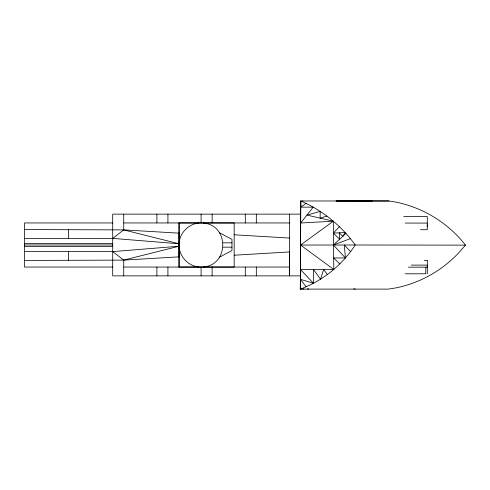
<?xml version="1.0" encoding="UTF-8"?>
<svg xmlns="http://www.w3.org/2000/svg" width="490" height="490" viewBox="0 0 490 490"><rect width="100%" height="100%" fill="white"/><g stroke="black" fill="none" stroke-linecap="round" stroke-linejoin="round"><path stroke-width="0.73" d="M465.5 245.135L355.25 245C341.469 225.798 322.475 210.314 300.744 200.98L300.303 289.1L388.503 289.1L396.428 287.802A118.696 118.696 0 0 0 458.652 252.901L465.5 245.135A118.666 118.666 0 0 0 396.49 202.223L388.944 200.98L300.744 200.98L300.523 275.87L112.7 275.87L112.7 214.13L300.566 214.13L300.652 208.82L300.591 211.074M198.94 266.946C187.18 266.064 177.729 254.531 179.156 242.838L179.046 222.95L234.171 222.95L234.171 267.05L179.046 267.05L179.046 222.95M300.707 203.901L300.676 202.811L300.689 206.474L300.744 200.98M179.046 267.05L179.101 232.897M300.633 211.968L300.652 208.82M300.566 214.13L300.695 204.453M179.101 257.103L179.095 246.225L123.725 260.11L24.5 260.435M326.897 216.09L320.129 218.142L320.184 211.392L306.93 215.079L333.329 221.204L333.794 269.476L300.523 245.043L355.25 245C342.173 264.986 322.8 280.905 300.303 289.1L300.523 267.05M203.258 266.946C229.234 265.151 229.234 224.849 203.258 223.054M427.28 226.392L427.28 224.794M24.5 238.385L112.7 238.385L179.046 243.775C179.53 233.228 188.381 223.906 198.94 223.054M300.303 289.1L300.67 288.524M333.329 233.111L345.138 232.523L342.798 236.352L339.233 232.817L339.637 239.236L333.329 233.111L339.423 226.692M339.846 263.914L333.574 257.948L345.45 257.948L333.329 245.018L345.952 233.461M112.7 238.385L123.725 229.89L179.046 233.16M300.523 245.043L333.329 221.204L300.633 223.011L313.233 207.141L300.713 207.141L306.097 203.381M219.434 257.25L231.966 250.488L231.966 239.377L219.434 232.75M333.329 245.018L350.424 238.636M300.719 201.727L302.887 200.98M24.5 251.615L112.7 251.615L179.046 246.225M112.7 251.615L123.725 260.11L179.046 256.84M234.171 255.21L289.498 251.94L289.498 275.87L289.498 214.13M403.729 216.47L427.28 216.47L427.28 229.7L420.445 229.7M112.7 222.95L24.5 222.95L24.5 267.05L112.7 267.05M123.725 222.95L289.498 222.95M24.5 229.565L123.725 229.89L179.101 243.775M223.042 242.838L231.966 242.838M24.5 243.524L112.7 243.524M24.5 245L112.7 245M24.5 246.476L112.7 246.476M223.042 247.162L231.966 247.162M424.285 260.6L427.298 260.6M411.263 265.108L427.298 265.108L427.298 266.854M123.725 267.05L289.498 267.05M408.36 267.166L427.298 267.185M333.794 269.476L300.401 269.476L313.465 283.281L313.465 269.476L320.552 279.196L323.633 269.476L327.351 274.578M405.187 273.788L425.81 273.788L425.81 267.185M388.944 200.98L336.06 200.943L372.094 200.961L355.25 200.9M405.291 223.06L427.28 223.085M234.171 234.79L289.498 238.06M353.755 288.849L355.25 289.1M302.691 288.867L304.039 289.1M307.267 288.849L308.737 289.1M300.805 288.953L300.444 288.88L301.221 289.1M313.465 283.281L300.352 279.288L306.134 286.815M350.577 251.615L344.286 245.006L345.45 257.948M300.56 278.075L300.523 275.87L300.609 279.87M427.298 260.576L427.298 273.788M256.325 214.13L256.325 222.95M256.325 267.05L256.325 275.87M245.3 214.13L245.3 222.95M245.3 267.05L245.3 275.87M212.121 214.13L212.121 222.95M212.121 267.05L212.121 275.87M201.096 214.13L201.096 222.95M201.096 267.05L201.096 275.87M167.923 214.13L167.923 222.95M167.923 267.05L167.923 275.87M156.898 214.13L156.898 222.95M156.898 267.05L156.898 275.87M123.725 214.13L123.725 229.89M123.725 260.11L123.725 275.87M68.6 229.565L68.6 238.385M68.6 251.615L68.6 260.435"/></g></svg>
